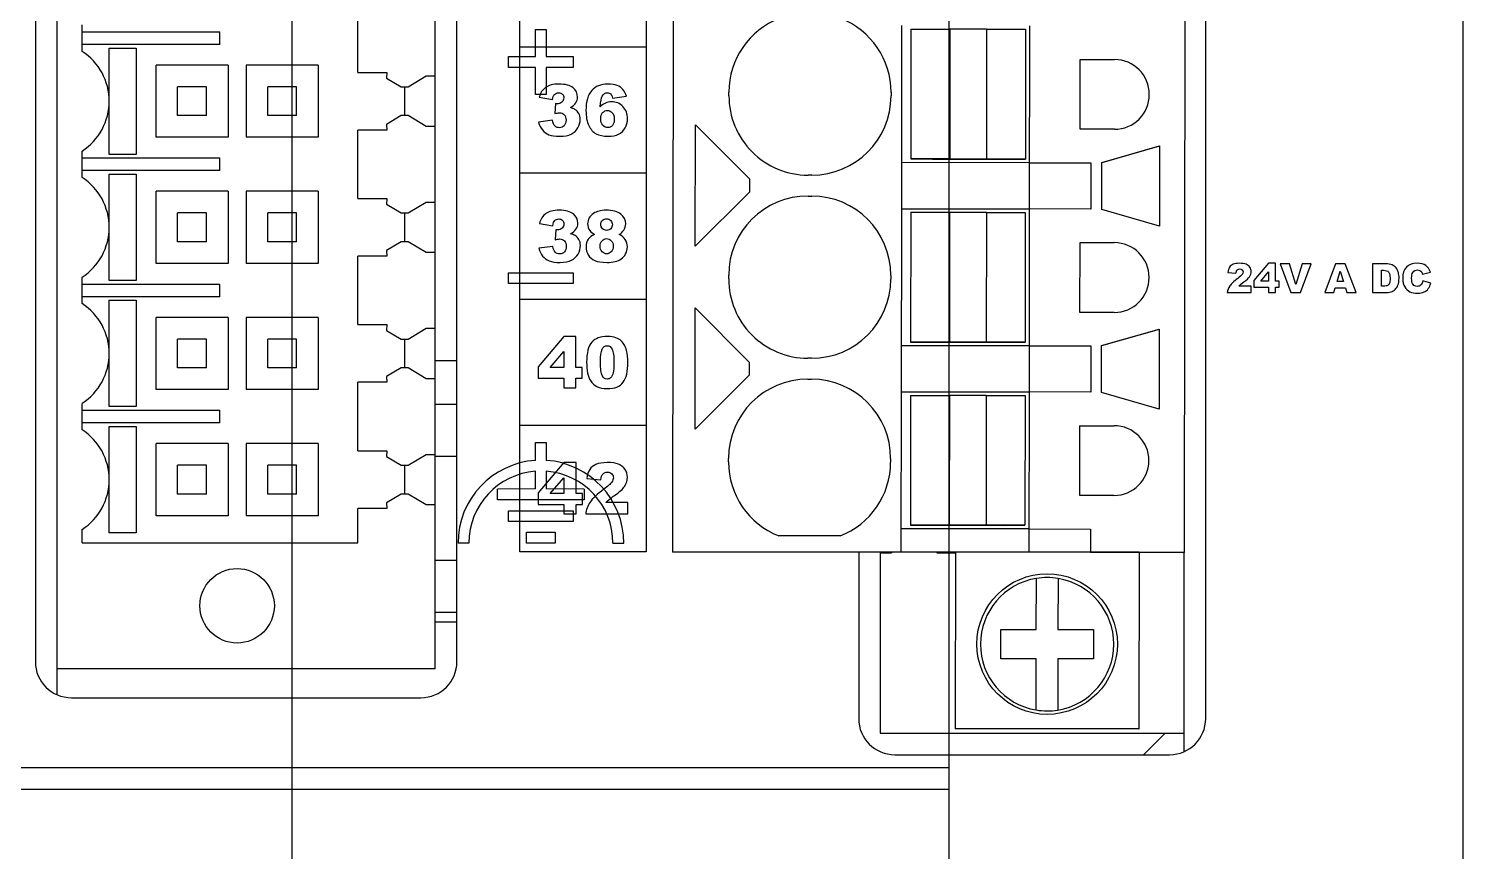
# Model space of a CAD drawing. Header units: millimetres. Extents: x 40 to 416, y -286 to 20.
# Drawn here: x 354.43 to 394.25, y -226.7 to -203.88 of the extents above; entities that cross this region are included whole.
import ezdxf

# ---------------------------------------------------------------- set-up
doc = ezdxf.new("R2010")
doc.units = ezdxf.units.MM
doc.layers.add('02___PRT_ALL_AXES', color=7, linetype='CONTINUOUS')
doc.layers.add('03___PRT_ALL_CURVES', color=7, linetype='CONTINUOUS')

# ---------------------------------------------------------------- blocks, each defined once
blk = doc.blocks.new('MOD_DIM780')
at = {"linetype": 'Continuous'}
for p, q in [((146.219, 128.861), (146.219, 48.361)), ((156.719, 48.361), (156.719, 128.861)), ((145.619, 128.161), (145.619, 48.561)), ((157.319, 48.561), (157.319, 128.161)), ((159.069, 51.611), (159.069, 125.111)), ((162.569, 125.111), (162.569, 51.611)), ((170.969, 124.511), (170.969, 38.611)), ((154.569, 64.911), (154.569, 66.811)), ((146.919, 65.494), (146.919, 66.228)), ((146.919, 66.036), (150.744, 66.036)), ((150.744, 65.686), (150.744, 66.036)), ((150.744, 65.686), (146.919, 65.686)), ((147.669, 65.586), (148.421, 65.586)), ((147.669, 64.115), (147.669, 65.586)), ((148.421, 65.586), (148.421, 62.636)), ((162.569, 65.611), (159.069, 65.611)), ((150.969, 65.111), (148.969, 65.111)), ((148.969, 63.111), (148.969, 65.111)), ((150.969, 65.111), (150.969, 63.111)), ((153.469, 65.111), (151.469, 65.111)), ((151.469, 65.111), (151.469, 63.111)), ((153.469, 65.111), (153.469, 63.111)), ((154.569, 64.911), (155.37, 64.911)), ((155.37, 64.911), (155.369, 64.753)), ((150.369, 64.511), (149.569, 64.511)), ((149.569, 63.711), (149.569, 64.511)), ((150.369, 63.711), (150.369, 64.511)), ((152.869, 64.511), (152.069, 64.511)), ((152.069, 63.711), (152.069, 64.511)), ((152.869, 63.711), (152.869, 64.511)), ((155.369, 64.753), (155.772, 64.511)), ((155.772, 64.511), (155.969, 64.511)), ((155.869, 64.511), (155.869, 63.711)), ((155.969, 64.511), (156.469, 64.811)), ((156.469, 64.811), (156.719, 64.811)), ((147.669, 62.636), (147.669, 64.107)), ((159.604, 64.222), (159.972, 64.156)), ((161.639, 64.198), (162.025, 64.246)), ((150.369, 63.711), (149.569, 63.711)), ((152.869, 63.711), (152.069, 63.711)), ((155.772, 63.711), (155.369, 63.468)), ((155.969, 63.711), (155.772, 63.711)), ((156.469, 63.41), (155.969, 63.711)), ((160.056, 64.043), (160.036, 63.765)), ((155.37, 63.311), (154.569, 63.311)), ((154.569, 61.411), (154.569, 63.311)), ((155.369, 63.468), (155.37, 63.311)), ((156.719, 63.41), (156.469, 63.41)), ((159.972, 63.582), (159.583, 63.53)), ((150.969, 63.111), (148.969, 63.111)), ((153.469, 63.111), (151.469, 63.111)), ((146.919, 61.994), (146.919, 62.728)), ((146.919, 62.536), (150.744, 62.536)), ((148.421, 62.636), (147.669, 62.636)), ((150.744, 62.186), (150.744, 62.536)), ((150.744, 62.186), (146.919, 62.186)), ((147.669, 62.086), (148.421, 62.086)), ((147.669, 60.615), (147.669, 62.086)), ((148.421, 62.086), (148.421, 59.136)), ((162.569, 62.111), (159.069, 62.111)), ((150.969, 61.611), (148.969, 61.611)), ((148.969, 59.611), (148.969, 61.611)), ((150.969, 61.611), (150.969, 59.611)), ((153.469, 61.611), (151.469, 61.611)), ((151.469, 61.611), (151.469, 59.611)), ((153.469, 61.611), (153.469, 59.611)), ((154.569, 61.411), (155.37, 61.411)), ((155.37, 61.411), (155.369, 61.253)), ((150.369, 61.011), (149.569, 61.011)), ((149.569, 60.211), (149.569, 61.011)), ((150.369, 60.211), (150.369, 61.011)), ((152.869, 61.011), (152.069, 61.011)), ((152.069, 60.211), (152.069, 61.011)), ((152.869, 60.211), (152.869, 61.011)), ((155.369, 61.253), (155.772, 61.011)), ((155.772, 61.011), (155.969, 61.011)), ((155.869, 61.011), (155.869, 60.211)), ((155.969, 61.011), (156.469, 61.311)), ((156.469, 61.311), (156.719, 61.311)), ((147.669, 59.136), (147.669, 60.607)), ((159.61, 60.722), (159.978, 60.656)), ((160.062, 60.543), (160.042, 60.265)), ((150.369, 60.211), (149.569, 60.211)), ((152.869, 60.211), (152.069, 60.211)), ((155.772, 60.211), (155.369, 59.968)), ((155.969, 60.211), (155.772, 60.211)), ((156.469, 59.91), (155.969, 60.211)), ((155.37, 59.811), (154.569, 59.811)), ((154.569, 57.911), (154.569, 59.811)), ((155.369, 59.968), (155.37, 59.811)), ((156.719, 59.91), (156.469, 59.91)), ((159.978, 60.082), (159.589, 60.03)), ((150.969, 59.611), (148.969, 59.611)), ((153.469, 59.611), (151.469, 59.611)), ((146.919, 58.494), (146.919, 59.228)), ((146.919, 59.036), (150.744, 59.036)), ((148.421, 59.136), (147.669, 59.136)), ((150.744, 58.686), (150.744, 59.036)), ((150.744, 58.686), (146.919, 58.686)), ((147.669, 58.586), (148.421, 58.586)), ((147.669, 57.115), (147.669, 58.586)), ((148.421, 58.586), (148.421, 55.636)), ((162.569, 58.611), (159.069, 58.611)), ((150.969, 58.111), (148.969, 58.111)), ((148.969, 56.111), (148.969, 58.111)), ((150.969, 58.111), (150.969, 56.111)), ((153.469, 58.111), (151.469, 58.111)), ((151.469, 58.111), (151.469, 56.111)), ((153.469, 58.111), (153.469, 56.111)), ((154.569, 57.911), (155.37, 57.911)), ((155.37, 57.911), (155.369, 57.753)), ((155.369, 57.753), (155.772, 57.511)), ((155.969, 57.511), (156.469, 57.811)), ((156.469, 57.811), (156.719, 57.811)), ((150.369, 57.511), (149.569, 57.511)), ((149.569, 56.711), (149.569, 57.511)), ((150.369, 56.711), (150.369, 57.511)), ((152.869, 57.511), (152.069, 57.511)), ((152.069, 56.711), (152.069, 57.511)), ((152.869, 56.711), (152.869, 57.511)), ((155.772, 57.511), (155.969, 57.511)), ((155.869, 57.511), (155.869, 56.711)), ((160.283, 57.585), (159.575, 56.742)), ((160.623, 57.585), (160.283, 57.585)), ((160.623, 56.724), (160.623, 57.585)), ((147.669, 55.636), (147.669, 57.107)), ((159.908, 56.724), (160.283, 57.164)), ((160.283, 57.164), (160.283, 56.724)), ((150.369, 56.711), (149.569, 56.711)), ((152.869, 56.711), (152.069, 56.711)), ((155.772, 56.711), (155.369, 56.468)), ((155.969, 56.711), (155.772, 56.711)), ((156.469, 56.41), (155.969, 56.711)), ((157.319, 56.911), (156.719, 56.911)), ((159.575, 56.742), (159.575, 56.422)), ((160.283, 56.724), (159.908, 56.724)), ((160.798, 56.724), (160.623, 56.724)), ((160.798, 56.422), (160.798, 56.724)), ((155.37, 56.311), (154.569, 56.311)), ((154.569, 54.411), (154.569, 56.311)), ((155.369, 56.468), (155.37, 56.311)), ((156.719, 56.41), (156.469, 56.41)), ((159.575, 56.422), (160.283, 56.422)), ((160.283, 56.422), (160.283, 56.161)), ((160.283, 56.161), (160.623, 56.161)), ((160.623, 56.422), (160.798, 56.422)), ((160.623, 56.161), (160.623, 56.422)), ((150.969, 56.111), (148.969, 56.111)), ((153.469, 56.111), (151.469, 56.111)), ((146.919, 54.994), (146.919, 55.728)), ((146.919, 55.536), (150.744, 55.536)), ((148.421, 55.636), (147.669, 55.636)), ((150.744, 55.186), (150.744, 55.536)), ((157.319, 55.697), (156.719, 55.697)), ((150.744, 55.186), (146.919, 55.186)), ((147.669, 55.086), (148.421, 55.086)), ((147.669, 53.615), (147.669, 55.086)), ((148.421, 55.086), (148.421, 52.136)), ((162.569, 55.111), (159.069, 55.111)), ((150.969, 54.611), (148.969, 54.611)), ((148.969, 52.611), (148.969, 54.611)), ((150.969, 54.611), (150.969, 52.611)), ((153.469, 54.611), (151.469, 54.611)), ((151.469, 54.611), (151.469, 52.611)), ((153.469, 54.611), (153.469, 52.611)), ((154.569, 54.411), (155.37, 54.411)), ((155.37, 54.411), (155.369, 54.253)), ((155.369, 54.253), (155.772, 54.011)), ((155.969, 54.011), (156.469, 54.311)), ((156.469, 54.311), (156.719, 54.311)), ((157.319, 54.254), (156.719, 54.254)), ((150.369, 54.011), (149.569, 54.011)), ((149.569, 53.211), (149.569, 54.011)), ((150.369, 53.211), (150.369, 54.011)), ((152.869, 54.011), (152.069, 54.011)), ((152.069, 53.211), (152.069, 54.011)), ((152.869, 53.211), (152.869, 54.011)), ((155.772, 54.011), (155.969, 54.011)), ((155.869, 54.011), (155.869, 53.211)), ((160.286, 54.085), (159.578, 53.242)), ((160.625, 54.085), (160.286, 54.085)), ((160.625, 53.224), (160.625, 54.085)), ((147.669, 52.136), (147.669, 53.607)), ((159.911, 53.224), (160.286, 53.664)), ((160.286, 53.664), (160.286, 53.224)), ((160.922, 53.638), (161.312, 53.606)), ((150.369, 53.211), (149.569, 53.211)), ((152.869, 53.211), (152.069, 53.211)), ((155.772, 53.211), (155.369, 52.968)), ((155.369, 52.968), (155.37, 52.811)), ((155.969, 53.211), (155.772, 53.211)), ((156.469, 52.91), (155.969, 53.211)), ((159.578, 53.242), (159.578, 52.922)), ((160.286, 53.224), (159.911, 53.224)), ((160.801, 53.224), (160.625, 53.224)), ((160.801, 52.922), (160.801, 53.224)), ((162.061, 52.978), (161.453, 52.978)), ((162.061, 52.661), (162.061, 52.978)), ((150.969, 52.611), (148.969, 52.611)), ((153.469, 52.611), (151.469, 52.611)), ((155.37, 52.811), (154.569, 52.811)), ((154.569, 51.861), (154.569, 52.811)), ((156.719, 52.91), (156.469, 52.91)), ((159.578, 52.922), (160.286, 52.922)), ((160.286, 52.922), (160.286, 52.661)), ((160.286, 52.661), (160.625, 52.661)), ((160.625, 52.922), (160.801, 52.922)), ((160.625, 52.661), (160.625, 52.922)), ((160.894, 52.661), (162.061, 52.661)), ((146.919, 51.861), (146.919, 52.228)), ((146.919, 51.861), (154.569, 51.861)), ((148.421, 52.136), (147.669, 52.136)), ((157.319, 51.367), (156.719, 51.367)), ((162.569, 51.611), (159.069, 51.611)), ((157.319, 49.924), (156.719, 49.924)), ((157.319, 49.654), (156.719, 49.654)), ((156.719, 48.361), (146.219, 48.361)), ((146.219, 48.361), (146.219, 47.645)), ((146.619, 47.561), (156.319, 47.561)), ((170.969, 45.611), (105.469, 45.611)), ((170.969, 45.011), (105.469, 45.011))]:
    blk.add_line(p, q, dxfattribs=at)
blk.add_circle((151.219, 50.111), 1.033, dxfattribs=at)
for centre, radius, start, end in [((146.019, 64.111), 1.65, 303.0557, 56.9443), ((146.019, 60.611), 1.65, 303.0557, 56.9443), ((161.485, 60.708), 1.071, 270.0061, 282.0044), ((146.019, 57.111), 1.65, 303.0557, 56.9443), ((146.019, 53.611), 1.65, 303.0557, 56.9443), ((146.619, 48.561), 1, 180, 270), ((156.319, 48.561), 1, 270, 360)]:
    blk.add_arc(centre, radius, start, end, dxfattribs=at)
for points in [[(160.15, 64.585), (159.99, 64.585), (159.867, 64.553), (159.78, 64.491)], [(160.546, 64.482), (160.464, 64.55), (160.332, 64.585), (160.15, 64.585)], [(161.503, 64.585), (161.314, 64.585), (161.167, 64.525), (161.061, 64.408)], [(161.767, 64.545), (161.702, 64.571), (161.614, 64.585), (161.503, 64.585)], [(161.928, 64.432), (161.885, 64.482), (161.832, 64.52), (161.767, 64.545)], [(159.78, 64.491), (159.693, 64.428), (159.635, 64.338), (159.604, 64.222)], [(159.972, 64.156), (159.982, 64.225), (160.002, 64.273), (160.03, 64.301)], [(160.03, 64.301), (160.059, 64.329), (160.096, 64.343), (160.142, 64.343)], [(160.142, 64.343), (160.186, 64.343), (160.221, 64.33), (160.247, 64.304)], [(160.285, 64.203), (160.285, 64.158), (160.268, 64.119), (160.234, 64.087)], [(160.247, 64.304), (160.272, 64.279), (160.285, 64.245), (160.285, 64.203)], [(160.668, 64.225), (160.668, 64.329), (160.627, 64.414), (160.546, 64.482)], [(160.619, 64.061), (160.651, 64.11), (160.668, 64.164), (160.668, 64.225)], [(161.061, 64.408), (160.954, 64.29), (160.901, 64.105), (160.901, 63.853)], [(161.296, 63.956), (161.307, 64.106), (161.326, 64.204), (161.352, 64.251)], [(161.352, 64.251), (161.386, 64.313), (161.436, 64.346), (161.499, 64.346)], [(161.499, 64.346), (161.534, 64.346), (161.563, 64.334), (161.587, 64.312)], [(161.587, 64.312), (161.611, 64.289), (161.628, 64.251), (161.639, 64.198)], [(162.025, 64.246), (162.002, 64.32), (161.97, 64.383), (161.928, 64.432)], [(160.036, 63.765), (160.09, 63.78), (160.132, 63.788), (160.162, 63.788)], [(160.107, 64.038), (160.094, 64.038), (160.077, 64.039), (160.056, 64.043)], [(160.234, 64.087), (160.199, 64.055), (160.157, 64.038), (160.107, 64.038)], [(160.162, 63.788), (160.22, 63.788), (160.264, 63.77), (160.298, 63.734)], [(160.298, 63.734), (160.331, 63.698), (160.348, 63.649), (160.348, 63.584)], [(160.469, 63.932), (160.536, 63.969), (160.585, 64.012), (160.619, 64.061)], [(160.593, 63.885), (160.564, 63.903), (160.522, 63.919), (160.469, 63.932)], [(160.701, 63.772), (160.675, 63.819), (160.639, 63.857), (160.593, 63.885)], [(160.74, 63.605), (160.74, 63.67), (160.727, 63.725), (160.701, 63.772)], [(160.901, 63.853), (160.901, 63.68), (160.926, 63.542), (160.977, 63.437)], [(161.439, 64.06), (161.389, 64.037), (161.342, 64.003), (161.296, 63.956)], [(161.309, 63.622), (161.309, 63.696), (161.327, 63.754), (161.364, 63.794)], [(161.364, 63.794), (161.4, 63.834), (161.446, 63.854), (161.5, 63.854)], [(161.609, 64.095), (161.544, 64.095), (161.488, 64.083), (161.439, 64.06)], [(161.5, 63.854), (161.553, 63.854), (161.597, 63.833), (161.632, 63.792)], [(161.925, 63.961), (161.839, 64.05), (161.733, 64.095), (161.609, 64.095)], [(161.632, 63.792), (161.668, 63.75), (161.686, 63.69), (161.686, 63.611)], [(162.055, 63.622), (162.055, 63.759), (162.011, 63.871), (161.925, 63.961)], [(159.583, 63.53), (159.608, 63.442), (159.645, 63.37), (159.692, 63.313)], [(159.692, 63.313), (159.74, 63.255), (159.8, 63.211), (159.874, 63.182)], [(160.043, 63.419), (160.01, 63.449), (159.987, 63.504), (159.972, 63.582)], [(160.166, 63.374), (160.116, 63.374), (160.075, 63.388), (160.043, 63.419)], [(160.296, 63.431), (160.262, 63.393), (160.218, 63.374), (160.166, 63.374)], [(160.348, 63.584), (160.348, 63.52), (160.33, 63.469), (160.296, 63.431)], [(160.491, 63.197), (160.572, 63.237), (160.633, 63.295), (160.676, 63.37)], [(160.676, 63.37), (160.718, 63.444), (160.74, 63.523), (160.74, 63.605)], [(160.977, 63.437), (161.027, 63.332), (161.095, 63.256), (161.18, 63.208)], [(161.366, 63.443), (161.328, 63.486), (161.309, 63.546), (161.309, 63.622)], [(161.507, 63.379), (161.451, 63.379), (161.405, 63.4), (161.366, 63.443)], [(161.635, 63.437), (161.6, 63.398), (161.557, 63.379), (161.507, 63.379)], [(161.686, 63.611), (161.686, 63.534), (161.669, 63.476), (161.635, 63.437)], [(161.807, 63.195), (161.885, 63.234), (161.945, 63.292), (161.989, 63.369)], [(161.989, 63.369), (162.033, 63.445), (162.055, 63.529), (162.055, 63.622)], [(159.874, 63.182), (159.947, 63.152), (160.048, 63.137), (160.176, 63.137)], [(160.176, 63.137), (160.305, 63.137), (160.411, 63.158), (160.491, 63.197)], [(161.18, 63.208), (161.264, 63.161), (161.377, 63.137), (161.517, 63.137)], [(161.517, 63.137), (161.634, 63.137), (161.73, 63.157), (161.807, 63.195)], [(159.786, 60.991), (159.699, 60.928), (159.641, 60.838), (159.61, 60.722)], [(160.156, 61.085), (159.996, 61.085), (159.873, 61.053), (159.786, 60.991)], [(160.551, 60.982), (160.47, 61.05), (160.338, 61.085), (160.156, 61.085)], [(160.674, 60.725), (160.674, 60.829), (160.633, 60.914), (160.551, 60.982)], [(161.113, 60.998), (161.003, 60.924), (160.948, 60.828), (160.948, 60.711)], [(161.454, 61.085), (161.313, 61.085), (161.199, 61.056), (161.113, 60.998)], [(161.869, 60.977), (161.779, 61.048), (161.641, 61.085), (161.454, 61.085)], [(162.003, 60.708), (162.003, 60.816), (161.959, 60.906), (161.869, 60.977)], [(159.978, 60.656), (159.987, 60.725), (160.007, 60.773), (160.036, 60.801)], [(160.036, 60.801), (160.065, 60.829), (160.102, 60.843), (160.148, 60.843)], [(160.113, 60.538), (160.1, 60.538), (160.083, 60.539), (160.062, 60.543)], [(160.24, 60.587), (160.205, 60.555), (160.163, 60.538), (160.113, 60.538)], [(160.148, 60.843), (160.192, 60.843), (160.227, 60.83), (160.252, 60.804)], [(160.291, 60.703), (160.291, 60.658), (160.274, 60.619), (160.24, 60.587)], [(160.252, 60.804), (160.278, 60.779), (160.291, 60.745), (160.291, 60.703)], [(160.474, 60.432), (160.541, 60.469), (160.591, 60.512), (160.624, 60.561)], [(160.624, 60.561), (160.657, 60.61), (160.674, 60.664), (160.674, 60.725)], [(160.948, 60.711), (160.948, 60.64), (160.967, 60.577), (161.005, 60.522)], [(161.005, 60.522), (161.033, 60.482), (161.078, 60.446), (161.139, 60.413)], [(161.314, 60.688), (161.314, 60.735), (161.328, 60.773), (161.358, 60.803)], [(161.359, 60.571), (161.328, 60.6), (161.314, 60.64), (161.314, 60.688)], [(161.358, 60.803), (161.387, 60.832), (161.426, 60.848), (161.473, 60.848)], [(161.48, 60.527), (161.429, 60.527), (161.389, 60.541), (161.359, 60.571)], [(161.473, 60.848), (161.519, 60.848), (161.557, 60.832), (161.588, 60.802)], [(161.59, 60.571), (161.561, 60.541), (161.524, 60.527), (161.48, 60.527)], [(161.588, 60.802), (161.618, 60.771), (161.633, 60.732), (161.633, 60.684)], [(161.633, 60.684), (161.633, 60.638), (161.619, 60.599), (161.59, 60.571)], [(161.824, 60.413), (161.881, 60.451), (161.923, 60.491), (161.95, 60.532)], [(161.95, 60.532), (161.985, 60.586), (162.003, 60.645), (162.003, 60.708)], [(160.042, 60.265), (160.095, 60.28), (160.137, 60.288), (160.168, 60.288)], [(160.168, 60.288), (160.225, 60.288), (160.27, 60.27), (160.303, 60.234)], [(160.303, 60.234), (160.337, 60.198), (160.354, 60.149), (160.354, 60.084)], [(160.598, 60.385), (160.57, 60.403), (160.528, 60.419), (160.474, 60.432)], [(160.707, 60.272), (160.681, 60.319), (160.644, 60.357), (160.598, 60.385)], [(160.746, 60.105), (160.746, 60.17), (160.732, 60.225), (160.707, 60.272)], [(160.962, 60.28), (160.924, 60.223), (160.905, 60.154), (160.905, 60.072)], [(161.139, 60.413), (161.059, 60.382), (161.001, 60.338), (160.962, 60.28)], [(161.293, 60.086), (161.293, 60.151), (161.31, 60.202), (161.346, 60.24)], [(161.346, 60.24), (161.383, 60.279), (161.425, 60.298), (161.473, 60.298)], [(161.473, 60.298), (161.522, 60.298), (161.565, 60.278), (161.602, 60.238)], [(161.602, 60.238), (161.64, 60.198), (161.659, 60.148), (161.659, 60.087)], [(161.993, 60.269), (161.956, 60.328), (161.899, 60.377), (161.824, 60.413)], [(162.049, 60.07), (162.049, 60.143), (162.03, 60.209), (161.993, 60.269)], [(159.589, 60.03), (159.614, 59.942), (159.65, 59.87), (159.698, 59.813)], [(159.698, 59.813), (159.746, 59.755), (159.806, 59.711), (159.88, 59.682)], [(160.049, 59.919), (160.016, 59.949), (159.993, 60.004), (159.978, 60.082)], [(160.172, 59.874), (160.122, 59.874), (160.081, 59.888), (160.049, 59.919)], [(160.302, 59.931), (160.267, 59.893), (160.223, 59.874), (160.172, 59.874)], [(160.354, 60.084), (160.354, 60.02), (160.336, 59.969), (160.302, 59.931)], [(160.497, 59.697), (160.578, 59.737), (160.639, 59.795), (160.681, 59.87)], [(160.681, 59.87), (160.724, 59.944), (160.746, 60.023), (160.746, 60.105)], [(160.905, 60.072), (160.905, 59.988), (160.925, 59.912), (160.966, 59.844)], [(160.966, 59.844), (161.006, 59.775), (161.067, 59.724), (161.145, 59.689)], [(161.349, 59.934), (161.311, 59.973), (161.293, 60.024), (161.293, 60.086)], [(161.478, 59.876), (161.429, 59.876), (161.386, 59.895), (161.349, 59.934)], [(161.603, 59.935), (161.566, 59.895), (161.524, 59.876), (161.478, 59.876)], [(161.659, 60.087), (161.659, 60.025), (161.64, 59.975), (161.603, 59.935)], [(161.707, 59.66), (161.777, 59.675), (161.835, 59.7), (161.882, 59.733)], [(161.882, 59.733), (161.929, 59.766), (161.968, 59.813), (162.001, 59.874)], [(162.001, 59.874), (162.033, 59.935), (162.049, 60), (162.049, 60.07)], [(159.88, 59.682), (159.953, 59.652), (160.053, 59.637), (160.181, 59.637)], [(160.181, 59.637), (160.311, 59.637), (160.417, 59.658), (160.497, 59.697)], [(161.145, 59.689), (161.223, 59.655), (161.336, 59.637), (161.485, 59.637)], [(161.063, 57.425), (160.967, 57.318), (160.92, 57.132), (160.92, 56.866)], [(161.501, 57.585), (161.304, 57.585), (161.158, 57.531), (161.063, 57.425)], [(161.733, 57.549), (161.672, 57.572), (161.595, 57.585), (161.501, 57.585)], [(161.881, 57.459), (161.843, 57.496), (161.793, 57.526), (161.733, 57.549)], [(161.971, 57.341), (161.949, 57.382), (161.919, 57.421), (161.881, 57.459)], [(162.024, 57.198), (162.011, 57.252), (161.993, 57.3), (161.971, 57.341)], [(161.305, 56.865), (161.305, 57.041), (161.32, 57.162), (161.348, 57.227)], [(161.348, 57.227), (161.377, 57.292), (161.423, 57.326), (161.488, 57.326)], [(161.488, 57.326), (161.551, 57.326), (161.598, 57.293), (161.629, 57.229)], [(161.629, 57.229), (161.661, 57.165), (161.677, 57.04), (161.677, 56.855)], [(162.064, 56.871), (162.064, 56.984), (162.05, 57.093), (162.024, 57.198)], [(160.92, 56.866), (160.92, 56.758), (160.928, 56.659), (160.947, 56.569)], [(160.947, 56.569), (160.966, 56.48), (160.992, 56.41), (161.026, 56.358)], [(161.352, 56.5), (161.321, 56.565), (161.305, 56.687), (161.305, 56.865)], [(161.656, 56.575), (161.642, 56.515), (161.62, 56.471), (161.592, 56.443)], [(161.677, 56.855), (161.677, 56.728), (161.669, 56.634), (161.656, 56.575)], [(161.935, 56.313), (162.021, 56.431), (162.064, 56.617), (162.064, 56.871)], [(161.026, 56.358), (161.072, 56.286), (161.132, 56.23), (161.205, 56.193)], [(161.205, 56.193), (161.278, 56.156), (161.372, 56.137), (161.491, 56.137)], [(161.49, 56.402), (161.429, 56.402), (161.384, 56.435), (161.352, 56.5)], [(161.592, 56.443), (161.563, 56.416), (161.529, 56.402), (161.49, 56.402)], [(161.491, 56.137), (161.701, 56.137), (161.849, 56.195), (161.935, 56.313)], [(161.006, 53.894), (160.965, 53.832), (160.938, 53.747), (160.922, 53.638)], [(161.178, 54.035), (161.104, 54.002), (161.047, 53.955), (161.006, 53.894)], [(161.487, 54.085), (161.355, 54.085), (161.253, 54.067), (161.178, 54.035)], [(161.312, 53.606), (161.323, 53.684), (161.344, 53.74), (161.375, 53.771)], [(161.375, 53.771), (161.407, 53.802), (161.448, 53.818), (161.497, 53.818)], [(161.806, 54.037), (161.729, 54.068), (161.623, 54.085), (161.487, 54.085)], [(161.497, 53.818), (161.545, 53.818), (161.584, 53.803), (161.616, 53.772)], [(161.616, 53.772), (161.647, 53.742), (161.663, 53.705), (161.663, 53.663)], [(161.985, 53.894), (161.941, 53.959), (161.882, 54.006), (161.806, 54.037)], [(162.051, 53.677), (162.051, 53.757), (162.029, 53.829), (161.985, 53.894)], [(161.615, 53.539), (161.583, 53.494), (161.511, 53.429), (161.397, 53.345)], [(161.663, 53.663), (161.663, 53.623), (161.647, 53.582), (161.615, 53.539)], [(161.703, 53.177), (161.835, 53.269), (161.926, 53.354), (161.976, 53.432)], [(161.976, 53.432), (162.025, 53.51), (162.051, 53.591), (162.051, 53.677)], [(161.015, 52.985), (160.947, 52.884), (160.907, 52.775), (160.894, 52.661)], [(161.397, 53.345), (161.21, 53.207), (161.083, 53.087), (161.015, 52.985)], [(161.453, 52.978), (161.489, 53.012), (161.519, 53.041), (161.546, 53.062)], [(161.546, 53.062), (161.573, 53.084), (161.625, 53.122), (161.703, 53.177)]]:
    blk.add_open_spline(points, degree=3, dxfattribs=at)
blk = doc.blocks.new('MOD_PWR750')
at = {"color": 7, "linetype": 'Continuous'}
for p, q in [((-0.25, 6), (-0.25, 124)), ((32.25, 6), (32.25, 124)), ((10.321, 66.854), (10.303, 51.603)), ((24.521, 66.836), (24.503, 51.586)), ((16.664, 61.128), (16.67, 66.207)), ((16.92, 66.109), (16.916, 62.509)), ((16.92, 66.109), (17.999, 66.108)), ((17.999, 66.108), (17.995, 62.508)), ((19.021, 66.106), (17.999, 66.107)), ((19.021, 66.106), (19.016, 62.506)), ((19.021, 66.106), (20.1, 66.105)), ((20.1, 66.105), (20.096, 62.505)), ((20.214, 61.124), (20.22, 66.202)), ((21.617, 63.332), (21.619, 65.268)), ((21.619, 65.268), (22.569, 65.267)), ((22.569, 65.259), (21.619, 65.26)), ((22.569, 65.267), (22.569, 65.259)), ((11.868, 64.262), (11.868, 64.362)), ((16.368, 64.357), (16.368, 64.257)), ((10.933, 60.092), (10.937, 63.454)), ((10.937, 63.454), (12.435, 61.953)), ((22.567, 63.331), (21.617, 63.332)), ((22.216, 62.409), (23.816, 62.868)), ((23.816, 62.861), (22.216, 62.403)), ((23.816, 62.868), (23.814, 60.646)), ((20.216, 62.404), (16.666, 62.408)), ((17.995, 62.508), (16.916, 62.509)), ((16.916, 62.508), (17.516, 62.508)), ((17.516, 62.508), (17.516, 62.506)), ((17.516, 62.506), (19.496, 62.503)), ((19.016, 62.506), (17.995, 62.507)), ((20.096, 62.505), (19.016, 62.506)), ((19.496, 62.505), (20.096, 62.505)), ((19.496, 62.503), (19.496, 62.505)), ((20.216, 62.404), (21.916, 62.399)), ((21.916, 62.399), (21.914, 61.119)), ((22.214, 61.109), (22.216, 62.409)), ((12.435, 61.953), (12.435, 61.59)), ((14.165, 62.059), (14.065, 62.059)), ((12.435, 61.59), (10.933, 60.092)), ((14.065, 61.479), (14.165, 61.479)), ((16.658, 56.048), (16.664, 61.127)), ((16.664, 61.128), (20.214, 61.124)), ((16.914, 61.029), (16.91, 57.429)), ((16.914, 61.029), (17.993, 61.028)), ((17.993, 61.028), (17.989, 57.428)), ((19.015, 61.026), (17.993, 61.027)), ((19.015, 61.026), (19.01, 57.426)), ((19.015, 61.026), (20.094, 61.025)), ((20.094, 61.025), (20.09, 57.425)), ((20.208, 56.044), (20.214, 61.122)), ((21.914, 61.119), (20.214, 61.124)), ((23.814, 60.646), (22.214, 61.109)), ((21.611, 58.252), (21.613, 60.188)), ((21.613, 60.188), (22.563, 60.187)), ((22.563, 60.179), (21.613, 60.18)), ((22.563, 60.187), (22.563, 60.179)), ((11.862, 59.182), (11.862, 59.282)), ((16.362, 59.277), (16.362, 59.177)), ((10.927, 55.012), (10.931, 58.374)), ((10.931, 58.374), (12.429, 56.873)), ((22.561, 58.251), (21.611, 58.252)), ((22.21, 57.329), (23.81, 57.788)), ((23.81, 57.781), (22.21, 57.323)), ((23.81, 57.788), (23.808, 55.566)), ((17.989, 57.428), (16.91, 57.429)), ((16.91, 57.428), (17.51, 57.428)), ((17.51, 57.428), (17.51, 57.426)), ((17.51, 57.426), (19.49, 57.423)), ((19.01, 57.426), (17.989, 57.427)), ((20.09, 57.425), (19.01, 57.426)), ((19.49, 57.425), (20.09, 57.425)), ((19.49, 57.423), (19.49, 57.425)), ((14.159, 56.979), (14.059, 56.979)), ((20.21, 57.324), (16.66, 57.328)), ((20.21, 57.324), (21.91, 57.319)), ((21.91, 57.319), (21.908, 56.039)), ((22.208, 56.029), (22.21, 57.329)), ((12.429, 56.873), (12.429, 56.51)), ((12.429, 56.51), (10.927, 55.012)), ((14.059, 56.399), (14.159, 56.399)), ((16.653, 51.608), (16.658, 56.047)), ((16.658, 56.048), (20.208, 56.044)), ((16.908, 55.949), (16.904, 52.349)), ((16.908, 55.949), (17.987, 55.948)), ((17.987, 55.948), (17.983, 52.348)), ((19.009, 55.946), (17.987, 55.947)), ((19.009, 55.946), (19.005, 52.346)), ((19.009, 55.946), (20.088, 55.945)), ((20.088, 55.945), (20.084, 52.345)), ((20.203, 51.604), (20.208, 56.043)), ((21.908, 56.039), (20.208, 56.044)), ((23.808, 55.566), (22.208, 56.029)), ((21.605, 53.172), (21.607, 55.108)), ((21.607, 55.108), (22.557, 55.107)), ((22.557, 55.099), (21.607, 55.1)), ((22.557, 55.107), (22.557, 55.099)), ((11.856, 54.102), (11.856, 54.202)), ((16.356, 54.197), (16.356, 54.097)), ((22.555, 53.171), (21.605, 53.172)), ((20.204, 52.244), (16.654, 52.248)), ((17.983, 52.348), (16.904, 52.349)), ((16.904, 52.348), (17.504, 52.348)), ((17.504, 52.348), (17.504, 52.346)), ((17.504, 52.346), (19.484, 52.343)), ((19.005, 52.346), (17.983, 52.347)), ((20.084, 52.345), (19.005, 52.346)), ((19.484, 52.345), (20.084, 52.345)), ((19.484, 52.343), (19.484, 52.345)), ((20.204, 52.244), (21.904, 52.239)), ((21.904, 52.239), (21.903, 51.599)), ((14.952, 52.048), (13.255, 52.05)), ((10.303, 51.614), (16.653, 51.606)), ((17.732, 51.594), (10.303, 51.603)), ((15.47, 51.597), (15.47, 46.98)), ((16.07, 51.596), (16.07, 46.58)), ((16.07, 51.58), (16.38, 51.58)), ((16.38, 51.596), (16.38, 51.58)), ((16.653, 51.608), (20.203, 51.604)), ((17.64, 51.594), (17.64, 51.58)), ((17.64, 51.58), (18.153, 51.58)), ((17.732, 51.588), (17.732, 51.594)), ((18.153, 51.588), (17.732, 51.588)), ((18.153, 51.601), (18.147, 46.694)), ((23.253, 51.595), (18.153, 51.601)), ((21.903, 51.599), (20.203, 51.604)), ((21.903, 51.599), (24.503, 51.596)), ((23.253, 51.595), (23.247, 46.688)), ((24.503, 51.586), (23.753, 51.587)), ((24.5, 46.075), (24.5, 51.586)), ((20.4, 49.452), (20.402, 50.871)), ((21.002, 50.87), (21, 49.451)), ((19.412, 48.64), (19.413, 49.453)), ((19.413, 49.453), (20.4, 49.452)), ((21, 49.451), (21.988, 49.45)), ((21.988, 49.45), (21.987, 48.637)), ((20.4, 48.639), (19.412, 48.64)), ((20.398, 47.22), (20.4, 48.639)), ((21, 48.639), (20.998, 47.219)), ((21.987, 48.637), (21, 48.639)), ((23.247, 46.695), (18.147, 46.701)), ((23.247, 46.688), (18.147, 46.694)), ((16.07, 46.58), (24.5, 46.58))]:
    blk.add_line(p, q, dxfattribs=at)
at = {"color": 2, "linetype": 'Continuous'}
blk.add_line((23.375, 45.98), (23.975, 46.58), dxfattribs=at)
at = {"color": 7, "linetype": 'Continuous'}
blk.add_circle((20.7, 49.048), 1.95, dxfattribs=at)
for centre, radius, start, end in [((14.068, 64.359), 2.2, 111.2131, 179.9331), ((14.168, 64.359), 2.2, 359.9331, 68.6531), ((22.568, 64.299), 0.968, 269.9331, 89.9331), ((14.068, 64.259), 2.2, 179.9331, 269.9331), ((14.168, 64.259), 2.2, 269.9331, 359.9331), ((14.062, 59.279), 2.2, 89.9331, 179.9331), ((14.162, 59.279), 2.2, 359.9331, 89.9331), ((22.562, 59.219), 0.968, 269.9331, 89.9331), ((14.062, 59.179), 2.2, 179.9331, 269.9331), ((14.162, 59.179), 2.2, 269.9331, 359.9331), ((14.056, 54.199), 2.2, 89.9331, 179.9331), ((14.156, 54.199), 2.2, 359.9331, 89.9331), ((22.556, 54.139), 0.968, 269.9331, 89.9331), ((14.056, 54.099), 2.2, 179.9331, 248.6531), ((14.156, 54.099), 2.2, 291.2131, 359.9331), ((20.7, 49.045), 1.85, 99.2655, 260.6007), ((20.7, 49.045), 1.85, 80.6007, 99.2655), ((20.7, 49.045), 1.85, 279.2655, 80.6007), ((20.7, 49.045), 1.85, 260.6007, 279.2655)]:
    blk.add_arc(centre, radius, start, end, dxfattribs=at)
at = {"layer": '02___PRT_ALL_AXES', "color": 7, "linetype": 'Continuous'}
for p, q in [((25.1, 46.98), (25.1, 71.42)), ((16.47, 45.98), (24.1, 45.98))]:
    blk.add_line(p, q, dxfattribs=at)
for centre, start, end in [((16.47, 46.98), 180, 270), ((24.1, 46.98), 270, 0)]:
    blk.add_arc(centre, 1, start, end, dxfattribs=at)
at = {"layer": '03___PRT_ALL_CURVES', "color": 4, "linetype": 'Continuous'}
for p, q in [((6.5, 65.35), (6.5, 66.1)), ((6.5, 66.1), (6.8, 66.1)), ((6.8, 66.1), (6.8, 65.35)), ((5.75, 65.05), (5.75, 65.35)), ((5.75, 65.35), (6.5, 65.35)), ((6.8, 65.35), (7.55, 65.35)), ((7.55, 65.35), (7.55, 65.05)), ((6.5, 65.05), (5.75, 65.05)), ((6.5, 64.3), (6.5, 65.05)), ((6.8, 65.05), (6.8, 64.3)), ((7.55, 65.05), (6.8, 65.05)), ((6.8, 64.3), (6.5, 64.3)), ((5.75, 59.05), (5.75, 59.35)), ((5.75, 59.35), (7.55, 59.35)), ((7.55, 59.35), (7.55, 59.05)), ((25.716, 59.358), (25.939, 59.34)), ((26.844, 59.614), (26.439, 59.132)), ((26.629, 59.122), (26.844, 59.374)), ((27.038, 59.614), (26.844, 59.614)), ((26.844, 59.374), (26.844, 59.122)), ((27.038, 59.122), (27.038, 59.614)), ((27.423, 59.6), (27.165, 59.6)), ((27.165, 59.6), (27.466, 58.8)), ((27.603, 59.024), (27.423, 59.6)), ((27.781, 59.6), (27.603, 59.024)), ((27.734, 58.8), (28.032, 59.6)), ((28.032, 59.6), (27.781, 59.6)), ((28.706, 59.6), (28.405, 58.8)), ((28.975, 59.6), (28.706, 59.6)), ((28.75, 59.105), (28.837, 59.393)), ((28.837, 59.393), (28.926, 59.105)), ((29.276, 58.8), (28.975, 59.6)), ((30.098, 59.6), (29.731, 59.6)), ((29.731, 59.6), (29.731, 58.8)), ((29.978, 59.419), (30.039, 59.419)), ((29.978, 58.982), (29.978, 59.419)), ((31.096, 59.37), (31.12, 59.316)), ((31.12, 59.316), (31.338, 59.365)), ((7.55, 59.05), (5.75, 59.05)), ((26.02, 58.981), (26.073, 59.03)), ((26.367, 58.981), (26.02, 58.981)), ((26.073, 59.03), (26.163, 59.095)), ((26.367, 58.8), (26.367, 58.981)), ((26.439, 59.132), (26.439, 58.95)), ((26.439, 58.95), (26.844, 58.95)), ((26.844, 59.122), (26.629, 59.122)), ((26.844, 58.95), (26.844, 58.8)), ((27.138, 59.122), (27.038, 59.122)), ((27.038, 58.95), (27.138, 58.95)), ((27.038, 58.8), (27.038, 58.95)), ((27.138, 58.95), (27.138, 59.122)), ((28.657, 58.8), (28.696, 58.932)), ((28.696, 58.932), (28.977, 58.932)), ((28.926, 59.105), (28.75, 59.105)), ((28.977, 58.932), (29.017, 58.8)), ((30.038, 58.982), (29.978, 58.982)), ((31.346, 59.062), (31.129, 59.127)), ((25.7, 58.8), (26.367, 58.8)), ((26.844, 58.8), (27.038, 58.8)), ((27.466, 58.8), (27.734, 58.8)), ((28.405, 58.8), (28.657, 58.8)), ((29.017, 58.8), (29.276, 58.8)), ((29.731, 58.8), (30.098, 58.8)), ((6.5, 54.145), (6.5, 54.645)), ((6.5, 54.645), (6.8, 54.645)), ((6.8, 54.645), (6.8, 54.145)), ((6.5, 53.354), (6.5, 53.844)), ((6.8, 53.844), (6.8, 53.354)), ((6.5, 53.354), (5.45, 53.35)), ((7.85, 53.35), (6.8, 53.354)), ((5.45, 53.05), (5.45, 53.35)), ((7.85, 53.05), (5.45, 53.05)), ((7.85, 53.35), (7.85, 53.05)), ((5.75, 52.45), (5.75, 52.75)), ((5.75, 52.75), (7.55, 52.75)), ((7.55, 52.75), (7.55, 52.45)), ((7.55, 52.45), (5.75, 52.45)), ((4.65, 51.85), (4.35, 51.85)), ((6.25, 52.15), (7.05, 52.15)), ((6.25, 51.85), (6.25, 52.15)), ((7.05, 51.85), (6.25, 51.85)), ((7.05, 52.15), (7.05, 51.85)), ((8.65, 51.85), (8.95, 51.85))]:
    blk.add_line(p, q, dxfattribs=at)
for radius, start, end in [(2.3, 93.7393, 180), (2, 94.3012, 180), (2.3, 0, 86.2607), (2, 0, 85.6988)]:
    blk.add_arc((6.65, 51.85), radius, start, end, dxfattribs=at)
for points in [[(25.764, 59.505), (25.741, 59.47), (25.725, 59.42), (25.716, 59.358)], [(25.863, 59.585), (25.82, 59.567), (25.787, 59.539), (25.764, 59.505)], [(26.039, 59.614), (25.964, 59.614), (25.905, 59.604), (25.863, 59.585)], [(25.939, 59.34), (25.945, 59.385), (25.957, 59.417), (25.975, 59.435)], [(25.975, 59.435), (25.993, 59.452), (26.017, 59.461), (26.045, 59.461)], [(26.221, 59.587), (26.177, 59.604), (26.117, 59.614), (26.039, 59.614)], [(26.045, 59.461), (26.072, 59.461), (26.095, 59.453), (26.113, 59.435)], [(26.14, 59.373), (26.14, 59.35), (26.131, 59.327), (26.112, 59.302)], [(26.113, 59.435), (26.131, 59.418), (26.14, 59.397), (26.14, 59.373)], [(26.324, 59.505), (26.299, 59.542), (26.265, 59.569), (26.221, 59.587)], [(26.318, 59.241), (26.347, 59.285), (26.361, 59.332), (26.361, 59.381)], [(26.361, 59.381), (26.361, 59.426), (26.349, 59.467), (26.324, 59.505)], [(30.039, 59.419), (30.103, 59.419), (30.149, 59.403), (30.177, 59.372)], [(30.273, 59.571), (30.228, 59.59), (30.17, 59.6), (30.098, 59.6)], [(30.177, 59.372), (30.204, 59.34), (30.218, 59.282), (30.218, 59.198)], [(30.383, 59.486), (30.354, 59.523), (30.318, 59.551), (30.273, 59.571)], [(30.447, 59.358), (30.434, 59.406), (30.413, 59.449), (30.383, 59.486)], [(30.467, 59.203), (30.467, 59.257), (30.46, 59.309), (30.447, 59.358)], [(30.673, 59.507), (30.603, 59.436), (30.568, 59.334), (30.568, 59.202)], [(30.972, 59.614), (30.843, 59.614), (30.743, 59.578), (30.673, 59.507)], [(30.815, 59.203), (30.815, 59.275), (30.826, 59.327), (30.849, 59.361)], [(30.849, 59.361), (30.879, 59.406), (30.922, 59.429), (30.978, 59.429)], [(31.209, 59.552), (31.152, 59.593), (31.072, 59.614), (30.972, 59.614)], [(30.978, 59.429), (31.003, 59.429), (31.025, 59.423), (31.045, 59.413)], [(31.045, 59.413), (31.065, 59.403), (31.082, 59.388), (31.096, 59.37)], [(31.338, 59.365), (31.31, 59.449), (31.267, 59.512), (31.209, 59.552)], [(25.769, 58.986), (25.731, 58.928), (25.708, 58.865), (25.7, 58.8)], [(25.988, 59.191), (25.881, 59.112), (25.808, 59.043), (25.769, 58.986)], [(26.112, 59.302), (26.094, 59.276), (26.053, 59.239), (25.988, 59.191)], [(26.163, 59.095), (26.238, 59.148), (26.29, 59.196), (26.318, 59.241)], [(30.149, 58.999), (30.127, 58.987), (30.09, 58.982), (30.038, 58.982)], [(30.2, 59.059), (30.187, 59.03), (30.17, 59.01), (30.149, 58.999)], [(30.218, 59.198), (30.218, 59.133), (30.212, 59.087), (30.2, 59.059)], [(30.356, 58.885), (30.391, 58.917), (30.418, 58.957), (30.437, 59.004)], [(30.437, 59.004), (30.457, 59.05), (30.467, 59.117), (30.467, 59.203)], [(30.568, 59.202), (30.568, 59.102), (30.587, 59.021), (30.628, 58.957)], [(30.628, 58.957), (30.668, 58.894), (30.715, 58.849), (30.77, 58.824)], [(30.856, 59.021), (30.829, 59.054), (30.815, 59.115), (30.815, 59.203)], [(30.969, 58.972), (30.92, 58.972), (30.883, 58.988), (30.856, 59.021)], [(31.076, 59.012), (31.052, 58.985), (31.016, 58.972), (30.969, 58.972)], [(31.129, 59.127), (31.118, 59.077), (31.1, 59.038), (31.076, 59.012)], [(31.277, 58.91), (31.308, 58.95), (31.331, 59.001), (31.346, 59.062)], [(30.098, 58.8), (30.141, 58.8), (30.191, 58.807), (30.245, 58.822)], [(30.245, 58.822), (30.284, 58.832), (30.322, 58.853), (30.356, 58.885)], [(30.77, 58.824), (30.825, 58.799), (30.896, 58.786), (30.983, 58.786)], [(30.983, 58.786), (31.055, 58.786), (31.114, 58.797), (31.16, 58.817)], [(31.16, 58.817), (31.207, 58.838), (31.245, 58.869), (31.277, 58.91)]]:
    blk.add_open_spline(points, degree=3, dxfattribs=at)

msp = doc.modelspace()

# ---------------------------------------------------------------- block references
for name, p in [('MOD_DIM780', (209, -270)), ('MOD_PWR750', (362, -270))]:
    msp.add_blockref(name, p)

doc.saveas('drawing.dxf')
